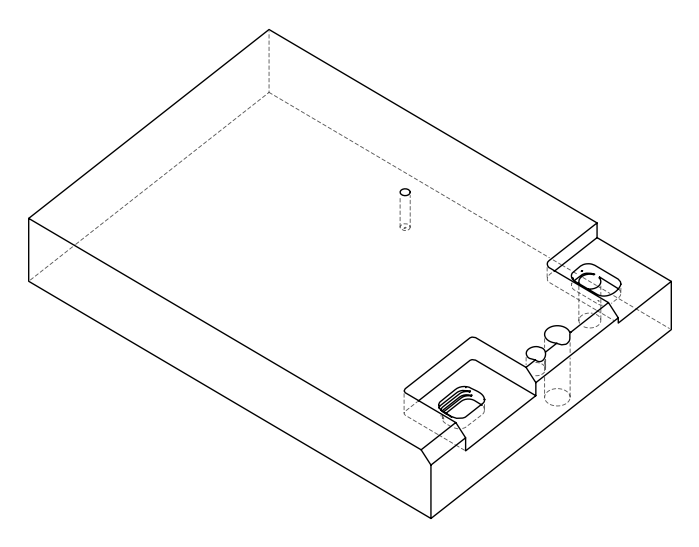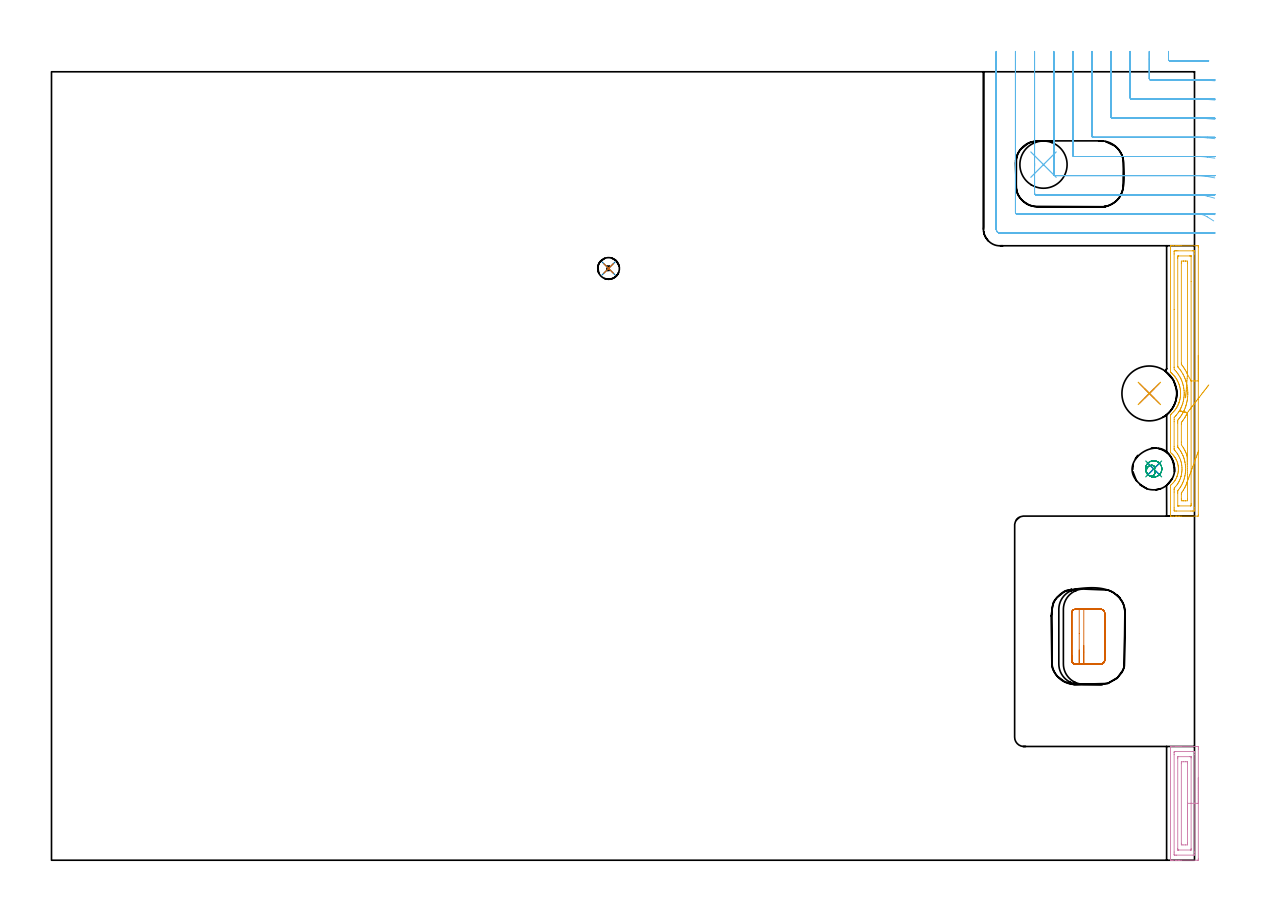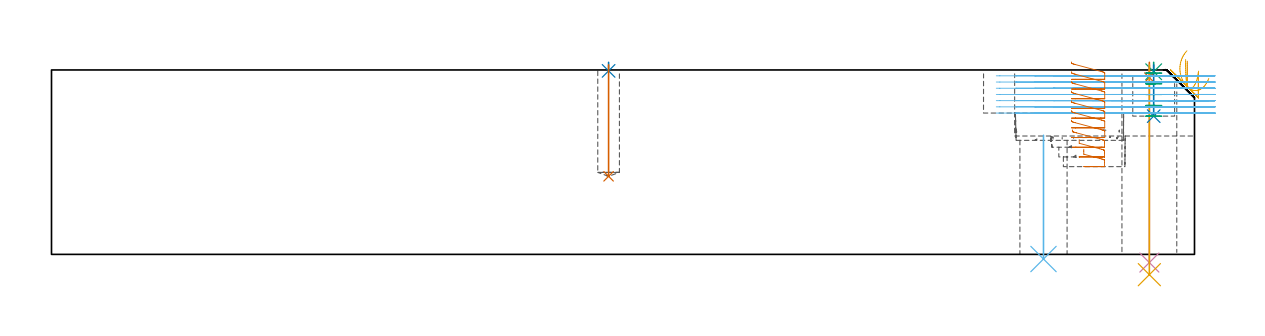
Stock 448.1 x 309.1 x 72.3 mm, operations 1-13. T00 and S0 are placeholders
(PLAN: 15 operations, 10 tool changes, 109.6 min)
(1 SPOT_DRILL | STEP1HOLE | NXT0321_9005460120000 | 0.05 min | 182 mm3)
(2 SPOT_DRILL_1 | STEP1POCKET | NXT0321_9005460120000 | 0.03 min | 1 mm3)
(3 SPOT_DRILL_2 | STEP1POCKET_1 | NXT0321_9005460120000 | 0.03 min | 3 mm3)
(4 DRILL_THROUGH_HOLE_INTO_CENTER | STEP1HOLE | NXT0301_065 | 0.31 min | 4855 mm3)
(5 DRILL_TO_ENLARGE_THROUGH_HOLE | STEP1HOLE | UGT0301_052 | 0.33 min | 21173 mm3)
(6 INDEXABLE_INSERT_DRILL_THROUGH_HOLE_FROM_SOLID | STEP1HOLE_1 | NXT0302_008 | 0.2 min | 19399 mm3)
(7 DRILL_BLIND_HOLE_INTO_CENTER | STEP1POCKET | NXT0301_056 | 0.18 min | 2286 mm3)
(8 DRILL_BLIND_HOLE_INTO_CENTER_1 | STEP1POCKET_1 | NXT0301_128 | 0.08 min | 1912 mm3)
(9 MILL_ROUGH_BLIND_HOLE_CONTOUR | STEP1POCKET_1 | NXT0201_013 | Spiral | 0.67 min | 1902 mm3)
(10 AREA_MILL | FG_CHAMFER_SURFACE | UGT0205_001 | 1.69 min | 3017 mm3)
(11 AREA_MILL_1 | FG_CHAMFER_SURFACE_1 | UGT0205_001 | 3.82 min | 6929 mm3)
(12 MILL_CORNER_NOTCH_RECTANGULAR | CORNER_NOTCH_RECTANGULAR | NXT0201_013 | Follow Part, ap 2.5, ae 75% | 14.14 min | 90274 mm3)
(13 MILL_RECTANGULAR_POCKET | POCKET_RECTANGULAR_STRAIGHT | UGT0201_010 | Follow Part, ap 4, ae 75% | 2.39 min | 37150 mm3)
(14 MILL_RECTANGULAR_POCKET_1 | POCKET_RECTANGULAR_STRAIGHT_1 | UGT0201_010 | Follow Part, ap 4, ae 75% | 0.76 min | 8104 mm3)
(15 MILL_SLOT | SLOT_PARTIAL_RECTANGULAR | NXT0201_008 | Follow Part, ap 1.5, ae 75% | 84.94 min | 137854 mm3)
(TOOL NXT0321_9005460120000 | NC Spot Drill, 142deg, 12mm, Carbide, Uncoated | D12 PA142 FL30 Z2)
(TOOL NXT0301_065 | Carbide Drill 9.4mm [860.1-0940-075A1-MM 2214] | D9.4 PA140 FL98 Z2)
(TOOL UGT0301_052 | Twist Drill 21.5 mm | D21.5 PA118 FL150 Z2)
(TOOL NXT0302_008 | Index. Insert Drill 18.5mm [880-D1850L25-05] | D18.5 PA176 FL93 Z2)
(TOOL NXT0301_056 | Carbide Drill 8.5mm [860.1-0850-026A1-MM 2214] | D8.5 PA140 FL47 Z2)
(TOOL NXT0301_128 | Carbide Drill 12mm [861.1-1200-036A1-GP GC34] | D12 PA150 FL37.4 Z2)
(TOOL NXT0201_013 | ENDMILL 10mm | D10 FL30 Z4)
(TOOL UGT0205_001 | Chamfer Mill 20 x 3 x 45 deg. | D20 FL50 Z2)
(TOOL UGT0201_010 | End Mill 16 mm | D16 FL22 Z2)
(TOOL NXT0201_008 | ENDMILL 6mm [2P460-0600-NA 1630] | D6 FL26 Z6)
(OP 1 SPOT_DRILL)
G17 G21 G94 G90
T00 M6
G54
G17 G0 G90 X430.4 Y183. S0 M3
G43 Z82.3 H0
G94 G81 G98 Z69.3 F250. R75.3
G80
M5
M2
(OP 2 SPOT_DRILL_1)
G17 G21 G94 G90
T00 M6
G54
G17 G0 G90 X218.4 Y232. S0 M3
G43 Z82.3 H0
G94 G81 G98 Z71.934 F250. R75.3
G80
M5
M2
(OP 3 SPOT_DRILL_2)
G17 G21 G94 G90
T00 M6
G54
G17 G0 G90 X432.1 Y153.4 S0 M3
G43 Z82.3 H0
G94 G81 G98 Z71.594 F250. R75.3
G80
M5
M2
(OP 4 DRILL_THROUGH_HOLE_INTO_CENTER)
G17 G21 G94 G90
T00 M6
G54
G17 G0 G90 X430.4 Y183. S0 M3
G43 Z82.3 H1
G94 G73 G98 Z-3.211 F250. Q8.39 R74.3
G80
M5
M2
(OP 5 DRILL_TO_ENLARGE_THROUGH_HOLE)
G17 G21 G94 G90
T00 M6
G54
G17 G0 G90 X430.4 Y183. S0 M3
G43 Z82.3 H0
G94 G73 G98 Z-7.959 F250. Q20.065 R74.3
G80
M5
M2
(OP 6 INDEXABLE_INSERT_DRILL_THROUGH_HOLE_FROM_SOLID)
G17 G21 G94 G90
T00 M6
G54
G17 G0 G90 X388.9 Y272.7 S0 M3
G43 Z82.3 H1
G94 G81 G98 Z-1.823 F250. R46.7
G80
M5
M2
(OP 7 DRILL_BLIND_HOLE_INTO_CENTER)
G17 G21 G94 G90
T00 M6
G54
G17 G0 G90 X218.4 Y232. S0 M3
G43 Z82.3 H1
G94 G81 G98 Z30.6 F250. R74.3
G80
M5
M2
(OP 8 DRILL_BLIND_HOLE_INTO_CENTER_1)
G17 G21 G94 G90
T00 M6
G54
G17 G0 G90 X432.1 Y153.4 S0 M3
G43 Z82.3 H1
G94 G81 G98 Z54.2 F250. R74.3
G80
M5
M2
(OP 9 MILL_ROUGH_BLIND_HOLE_CONTOUR)
G17 G21 G94 G90
T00 M6
G54
G17 G0 G90 X432.1 Y153.4 S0 M3
G43 Z82.3 H0
Z71.08
G94 G3 X432.552 Y154.111 R0.499 F250.
X431.419 Y154.848 R1.283
X429.365 Y153.42 R2.125
X430.06 Y150.934 R2.263
X434.566 Y151.36 R3.2
X430.06 Y150.934 R-3.2
X432.313 Y151.147 R1.6
X432.1 Y153.4 R1.6
G0 Z66.86
G3 X432.552 Y154.111 R0.499
X431.419 Y154.848 R1.283
X429.365 Y153.42 R2.125
X430.06 Y150.934 R2.263
X434.566 Y151.36 R3.2
X430.06 Y150.934 R-3.2
X432.313 Y151.147 R1.6
X432.1 Y153.4 R1.6
G0 Z62.64
G3 X432.552 Y154.111 R0.499
X431.419 Y154.848 R1.283
X429.365 Y153.42 R2.125
X430.06 Y150.934 R2.263
X434.566 Y151.36 R3.2
X430.06 Y150.934 R-3.2
X432.313 Y151.147 R1.6
X432.1 Y153.4 R1.6
G0 Z58.42
G3 X432.552 Y154.111 R0.499
X431.419 Y154.848 R1.283
X429.365 Y153.42 R2.125
X430.06 Y150.934 R2.263
X434.566 Y151.36 R3.2
X430.06 Y150.934 R-3.2
X432.313 Y151.147 R1.6
X432.1 Y153.4 R1.6
G0 Z54.2
G3 X432.552 Y154.111 R0.499
X431.419 Y154.848 R1.283
X429.365 Y153.42 R2.125
X430.06 Y150.934 R2.263
X434.566 Y151.36 R3.2
X430.06 Y150.934 R-3.2
X432.313 Y151.147 R1.6
X432.1 Y153.4 R1.6
G0 Z82.3
M5
M2
(OP 10 AREA_MILL)
G17 G21 G94 G90
T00 M6
G54
G17 G0 G90 X449.6 Y32.3 S1061 M3
G43 Z82.3 H0
Z71.4
G94 G1 Y32.262 Z70.528 F250.
Y32.148 Z69.663
Y31.959 Z68.812
Y31.697 Z67.98
Y31.363 Z67.174
Y30.96 Z66.4
Y30.492 Z65.664
Y29.96 Z64.972
Y29.371 Z64.329
Y28.728 Z63.74
Y28.036 Z63.208
Y27.3 Z62.74
Y26.526 Z62.337
Y25.72 Z62.003
Y24.888 Z61.741
Y24.036 Z61.552
Y23.172 Z61.438
Y22.3 Z61.4
Y0.543
X449.596 Y0.21 Z61.402
X449.591 Y0.01 Z61.405
X449.385 Y0. Z61.611
X442.816 Z68.177
X442.126 Z68.871
X441.927 Z69.07
X441.237 Z69.76
X441.038 Z69.959
X440.64 Z70.359
X439.658 Z71.341
X439.26 Z71.739
X438.95 Z72.048
X438.726 Z72.266
X438.703 Y0.009 Z72.289
X438.7 Y0.099 Z72.3
Y44.501
X438.703 Y44.59 Z72.289
X438.724 Y44.593 Z72.269
X438.951 Y44.6 Z72.048
X440.64 Z70.359
X441.038 Z69.959
X441.237 Z69.76
X441.927 Z69.07
X442.126 Z68.871
X442.816 Z68.177
X449.04 Y44.599 Z61.956
X449.581 Y44.596 Z61.415
X449.591 Y44.593 Z61.405
X449.597 Y44.057 Z61.403
X449.6 Y43.498 Z61.4
Y22.3
X448.186 Z62.814
Y3.207
X448.184 Y2.319 Z62.816
X448.183 Y2.288 Z62.817
X448.151 Y2.01 Z62.849
X447.581 Y2.001 Z63.419
X441.038 Y2. Z69.962
X440.466 Y2.002 Z70.534
X440.149 Y2.01 Z70.851
X440.118 Y2.319 Z70.882
X440.116 Y2.353 Z70.884
X440.114 Y3.207 Z70.886
Y41.392
X440.116 Y42.28 Z70.884
X440.117 Y42.312 Z70.883
X440.149 Y42.59 Z70.851
X440.719 Y42.599 Z70.281
X447.262 Y42.6 Z63.738
X447.834 Y42.598 Z63.166
X448.151 Y42.59 Z62.849
X448.183 Y42.28 Z62.817
X448.185 Y42.247 Z62.815
X448.186 Y41.392 Z62.814
Y22.3
X446.772 Z64.228
X446.771 Y4.586 Z64.229
X446.769 Y4.096 Z64.231
X446.767 Y4.047 Z64.233
X446.765 Y4.026 Z64.235
X446.753 Y4.01 Z64.247
X446.564 Y4.003 Z64.436
X446.468 Y4. Z64.532
X441.927 Y4.001 Z69.073
X441.831 Y4.002 Z69.169
X441.64 Y4.008 Z69.36
X441.535 Y4.013 Z69.465
X441.533 Y4.04 Z69.467
X441.531 Y4.096 Z69.469
X441.529 Y4.493 Z69.471
Y40.014
X441.531 Y40.504 Z69.469
X441.533 Y40.553 Z69.467
X441.535 Y40.574 Z69.465
X441.547 Y40.59 Z69.453
X441.736 Y40.597 Z69.264
X441.832 Y40.599 Z69.168
X446.373 Z64.627
X446.469 Y40.598 Z64.531
X446.66 Y40.592 Z64.34
X446.765 Y40.587 Z64.235
X446.767 Y40.56 Z64.233
X446.769 Y40.504 Z64.231
X446.771 Y40.107 Z64.229
X446.772 Y22.3 Z64.228
X445.357 Z65.643
Y6.76
X445.348 Y6.007 Z65.652
X444.595 Y6. Z66.405
X443.577 Z67.423
X442.951 Y6.01 Z68.049
X442.943 Y6.633 Z68.057
Y37.84
X442.952 Y38.593 Z68.048
X443.705 Y38.6 Z67.295
X444.723 Z66.277
X445.349 Y38.59 Z65.651
X445.357 Y37.967 Z65.643
Y22.3
Y21.428 Z65.681
Y20.563 Z65.795
Y19.712 Z65.983
Y18.88 Z66.246
Y18.074 Z66.58
Y17.3 Z66.982
Y16.564 Z67.451
Y15.872 Z67.982
Y15.229 Z68.572
Y14.64 Z69.215
Y14.108 Z69.907
Y13.64 Z70.643
Y13.237 Z71.416
Y12.903 Z72.222
Y12.641 Z73.054
Y12.452 Z73.906
Y12.338 Z74.771
Y12.3 Z75.643
G0 Z82.3
M5
M2
(OP 11 AREA_MILL_1)
G17 G21 G94 G90
T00 M6
G54
G17 G0 G90 X449.6 Y197.9 S1061 M3
G43 Z82.3 H0
Z71.4
G94 G1 Y197.862 Z70.528 F250.
Y197.748 Z69.663
Y197.559 Z68.812
Y197.297 Z67.98
Y196.963 Z67.174
Y196.56 Z66.4
Y196.091 Z65.664
Y195.56 Z64.972
Y194.971 Z64.329
Y194.328 Z63.74
Y193.636 Z63.208
Y192.9 Z62.74
Y192.126 Z62.337
Y191.32 Z62.003
Y190.488 Z61.741
Y189.636 Z61.552
Y188.772 Z61.438
Y187.9 Z61.4
Y135.456
X449.596 Y135.122 Z61.402
X449.591 Y134.91 Z61.405
X449.374 Y134.9 Z61.623
X442.816 Z68.178
X442.149 Z68.848
X441.927 Z69.07
X441.26 Z69.737
X441.038 Z69.959
X440.593 Z70.406
X439.704 Z71.295
X438.979 Z72.019
X438.727 Y134.907 Z72.265
X438.703 Y134.91 Z72.289
X438.7 Y135.011 Z72.3
Y146.122
X438.707 Y146.977 Z72.293
X438.742 Y147.011 Z72.258
X439.005 Y147.239 Z71.995
X439.556 Y147.777 Z71.443
X439.879 Y148.133 Z71.121
X440.167 Y148.502 Z70.832
X440.289 Y148.672 Z70.71
X440.439 Y148.881 Z70.559
X440.531 Y149.027 Z70.467
X440.65 Y149.233 Z70.348
X440.786 Y149.47 Z70.213
X441.019 Y149.92 Z69.979
X441.038 Y149.964 Z69.96
X441.106 Y150.122 Z69.889
X441.177 Y150.282 Z69.819
X441.226 Y150.404 Z69.772
X441.289 Y150.567 Z69.706
X441.323 Y150.649 Z69.675
X441.334 Y150.683 Z69.664
X441.377 Y150.814 Z69.622
X441.434 Y151.011 Z69.564
X441.506 Y151.259 Z69.493
X441.615 Y151.708 Z69.383
X441.696 Y152.154 Z69.3
X441.72 Y152.344 Z69.275
X441.753 Y152.601 Z69.243
X441.782 Y153.048 Z69.208
Y153.095 Z69.206
X441.783 Y153.132 Z69.205
X441.787 Y153.227 Z69.208
Y153.233 Z69.207
X441.789 Y153.43 Z69.204
X441.791 Y153.495
X441.771 Y153.942 Z69.221
X441.753 Y154.122 Z69.237
X441.732 Y154.388 Z69.267
X441.71 Y154.538 Z69.29
X441.665 Y154.836 Z69.335
X441.572 Y155.282 Z69.425
X441.524 Y155.456 Z69.469
X441.482 Y155.615 Z69.512
X441.455 Y155.719 Z69.539
X441.398 Y155.9 Z69.595
X441.314 Y156.176 Z69.683
X441.129 Y156.625 Z69.87
X440.924 Y157.069 Z70.074
X440.834 Y157.233 Z70.162
X440.741 Y157.406 Z70.256
X440.691 Y157.499 Z70.307
X440.585 Y157.678 Z70.415
X440.438 Y157.921 Z70.558
X440.41 Y157.963 Z70.586
X440.073 Y158.416 Z70.926
X439.95 Y158.567 Z71.047
X439.816 Y158.733 Z71.183
X439.716 Y158.857 Z71.283
X439.555 Y159.03 Z71.443
X439.26 Y159.318 Z71.739
X439.177 Y159.398 Z71.821
X438.787 Y159.75 Z72.213
X438.717 Y159.807 Z72.283
X438.702 Y159.82 Z72.298
X438.701 Y159.822 Z72.299
X438.7 Y159.826 Z72.3
Y174.567
X438.704 Y174.668 Z72.289
X438.734 Y174.701 Z72.261
X438.828 Y174.786 Z72.17
X439.009 Y174.942 Z71.989
X439.556 Y175.463 Z71.444
X439.907 Y175.836 Z71.089
X440.162 Y176.142 Z70.838
X440.329 Y176.344 Z70.67
X440.439 Y176.478 Z70.559
X440.58 Y176.668 Z70.418
X440.626 Y176.729 Z70.373
X440.741 Y176.903 Z70.256
X440.923 Y177.173 Z70.075
X441.144 Y177.53 Z69.851
X441.203 Y177.623 Z69.793
X441.26 Y177.724 Z69.737
X441.323 Y177.835 Z69.675
X441.515 Y178.219 Z69.484
X441.631 Y178.453 Z69.367
X441.662 Y178.517 Z69.335
X441.854 Y178.962 Z69.141
X441.873 Y179.011 Z69.122
X441.927 Y179.148 Z69.073
X441.936 Y179.171 Z69.064
X441.986 Y179.307 Z69.01
X442.025 Y179.41 Z68.972
X442.088 Y179.604 Z68.907
X442.207 Y179.959 Z68.791
X442.274 Y180.205 Z68.725
X442.301 Y180.304 Z68.698
X442.342 Y180.477 Z68.657
X442.404 Y180.75 Z68.592
X442.491 Y181.198 Z68.506
X442.52 Y181.386 Z68.478
X442.538 Y181.511 Z68.46
X442.556 Y181.644 Z68.437
X442.559 Y181.678 Z68.433
X442.586 Y181.928 Z68.406
X442.604 Y182.091 Z68.39
X442.608 Y182.153 Z68.386
X442.624 Y182.372 Z68.373
X442.633 Y182.538 Z68.36
X442.634 Y182.567 Z68.358
X442.641 Y182.764 Z68.354
X442.642 Y182.804 Z68.352
X442.647 Y182.922 Z68.351
X442.649 Y182.985 Z68.35
X442.632 Y183.456 Z68.359
X442.621 Y183.668 Z68.376
X442.607 Y183.879 Z68.388
X442.556 Y184.344 Z68.436
X442.532 Y184.531 Z68.467
X442.52 Y184.613 Z68.479
X442.496 Y184.772 Z68.502
X442.406 Y185.233 Z68.588
X442.313 Y185.647 Z68.686
X442.308 Y185.666 Z68.691
X442.285 Y185.755 Z68.715
X442.207 Y186.042 Z68.791
X442.182 Y186.122 Z68.816
X442.126 Y186.302 Z68.873
X442.032 Y186.579 Z68.968
X441.927 Y186.852 Z69.072
X441.866 Y187.008 Z69.129
X441.76 Y187.262 Z69.238
X441.678 Y187.453 Z69.319
X441.507 Y187.812 Z69.492
X441.323 Y188.167 Z69.675
X441.222 Y188.347 Z69.776
X440.943 Y188.797 Z70.055
X440.741 Y189.099 Z70.257
X440.647 Y189.24 Z70.351
X440.544 Y189.381 Z70.455
X440.44 Y189.524 Z70.56
X440.318 Y189.678 Z70.682
X440.194 Y189.833 Z70.806
X439.936 Y190.134 Z71.061
X439.556 Y190.54 Z71.443
X439.303 Y190.789 Z71.696
X439.045 Y191.028 Z71.955
X438.953 Y191.108 Z72.047
X438.76 Y191.277 Z72.237
X438.704 Y191.333 Z72.29
X438.7 Y191.456 Z72.3
Y240.789
X438.703 Y240.89 Z72.289
X438.727 Y240.893 Z72.265
X438.98 Y240.9 Z72.019
X439.704 Z71.295
X440.593 Z70.406
X441.038 Z69.959
X441.26 Z69.737
X441.927 Z69.07
X442.149 Z68.848
X442.816 Z68.178
X449.04 Z61.956
X449.377 Y240.897 Z61.62
X449.591 Y240.89 Z61.405
X449.599 Y240.675 Z61.399
X449.6 Y240.344 Z61.4
Y187.9
X448.186 Z62.814
Y138.122
X448.183 Y137.233 Z62.817
X448.182 Y137.203 Z62.818
X448.151 Y136.91 Z62.849
X447.594 Y136.902 Z63.406
X447.262 Y136.901 Z63.738
X446.706 Y136.9 Z64.294
X441.038 Y136.901 Z69.962
X440.479 Y136.903 Z70.521
X440.149 Y136.91 Z70.851
X440.118 Y137.233 Z70.882
X440.116 Y137.266 Z70.884
X440.114 Y138.122 Z70.886
Y144.344
X440.115 Y145.233 Z70.885
X440.116 Y145.266 Z70.884
X440.149 Y145.913 Z70.851
X440.25 Y146.021 Z70.75
X440.345 Y146.122 Z70.655
X440.674 Y146.486 Z70.326
X441.038 Y146.921 Z69.962
X441.078 Y146.971 Z69.922
X441.108 Y147.011 Z69.892
X441.447 Y147.491 Z69.553
X441.703 Y147.9 Z69.297
X441.755 Y147.986 Z69.245
X441.786 Y148.041 Z69.214
X441.927 Y148.296 Z69.073
X442.094 Y148.622 Z68.906
X442.177 Y148.789 Z68.823
X442.374 Y149.231 Z68.626
X442.554 Y149.678 Z68.446
X442.596 Y149.788 Z68.404
X442.623 Y149.871 Z68.377
X442.816 Y150.505 Z68.184
X442.829 Y150.553 Z68.171
X442.833 Y150.567 Z68.167
X442.991 Y151.28 Z68.009
X443.024 Y151.456 Z67.976
X443.114 Y152.047 Z67.886
X443.15 Y152.344 Z67.85
X443.188 Y152.862 Z67.812
X443.197 Y153.233 Z67.803
X443.193 Y153.745 Z67.807
X443.177 Y154.122 Z67.823
X443.121 Y154.706 Z67.879
X443.077 Y155.011 Z67.923
X443.025 Y155.345 Z67.975
X442.942 Y155.774 Z68.058
X442.913 Y155.9 Z68.087
X442.816 Y156.282 Z68.184
X442.664 Y156.789 Z68.336
X442.592 Y157.013 Z68.408
X442.324 Y157.678 Z68.676
X441.927 Y158.504 Z69.073
X441.894 Y158.567 Z69.106
X441.856 Y158.638 Z69.144
X441.513 Y159.209 Z69.487
X441.345 Y159.456 Z69.655
X441.038 Y159.866 Z69.962
X440.651 Y160.344 Z70.349
X440.414 Y160.606 Z70.586
X440.149 Y160.893 Z70.851
X440.118 Y161.233 Z70.882
X440.116 Y161.266 Z70.884
X440.114 Y162.122 Z70.886
Y171.934
X440.121 Y172.789 Z70.879
X440.149 Y173.604 Z70.851
X440.183 Y173.644 Z70.817
X440.214 Y173.678 Z70.786
X440.617 Y174.099 Z70.383
X440.77 Y174.262 Z70.23
X441.035 Y174.567 Z69.965
X441.431 Y175.065 Z69.569
X441.718 Y175.456 Z69.282
X441.772 Y175.533 Z69.228
X441.803 Y175.579 Z69.197
X441.927 Y175.769 Z69.073
X442.148 Y176.123 Z68.852
X442.283 Y176.344 Z68.717
X442.473 Y176.687 Z68.527
X442.775 Y177.275 Z68.225
X442.816 Y177.364 Z68.184
X443.044 Y177.894 Z67.956
X443.135 Y178.122 Z67.865
X443.291 Y178.537 Z67.709
X443.455 Y179.011 Z67.545
X443.48 Y179.086 Z67.52
X443.499 Y179.149 Z67.501
X443.514 Y179.202 Z67.486
X443.698 Y179.904 Z67.302
X443.705 Y179.937 Z67.295
X443.845 Y180.649 Z67.155
X443.87 Y180.789 Z67.13
X443.959 Y181.424 Z67.041
X443.986 Y181.678 Z67.014
X444.03 Y182.242 Z66.97
X444.046 Y182.567 Z66.954
X444.055 Y183.106 Z66.945
X444.045 Y183.456 Z66.955
X444.012 Y184.038 Z66.988
X443.983 Y184.344 Z67.017
X443.895 Y185.044 Z67.105
X443.866 Y185.233 Z67.134
X443.705 Y186.06 Z67.295
X443.691 Y186.122 Z67.309
X443.687 Y186.141 Z67.313
X443.554 Y186.636 Z67.446
X443.444 Y187.011 Z67.556
X443.316 Y187.4 Z67.684
X443.127 Y187.9 Z67.873
X442.816 Y188.637 Z68.184
X442.746 Y188.789 Z68.254
X442.682 Y188.923 Z68.318
X442.414 Y189.426 Z68.586
X442.269 Y189.678 Z68.731
X441.927 Y190.223 Z69.073
X441.698 Y190.567 Z69.302
X441.423 Y190.949 Z69.577
X441.026 Y191.456 Z69.974
X440.607 Y191.913 Z70.393
X440.203 Y192.344 Z70.797
X440.149 Y192.406 Z70.851
X440.116 Y193.233 Z70.884
X440.115 Y193.267 Z70.885
X440.114 Y215.9 Z70.886
Y237.678
X440.117 Y238.567 Z70.883
X440.118 Y238.597 Z70.882
X440.149 Y238.89 Z70.851
X440.706 Y238.898 Z70.294
X441.038 Y238.899 Z69.962
X441.594 Y238.9 Z69.406
X447.262 Y238.899 Z63.738
X447.821 Y238.897 Z63.179
X448.151 Y238.89 Z62.849
X448.182 Y238.567 Z62.818
X448.184 Y238.534 Z62.816
X448.186 Y237.678 Z62.814
Y187.9
X446.772 Z64.228
X446.771 Y139.9 Z64.229
X446.77 Y139.503 Z64.23
X446.766 Y139.011 Z64.234
X446.765 Y138.921 Z64.235
X446.595 Y138.908 Z64.405
X446.483 Y138.902 Z64.517
X442.038 Y138.9 Z68.962
X441.927 Z69.073
X441.816 Y138.902 Z69.184
X441.594 Y138.907 Z69.406
X441.535 Y138.91 Z69.465
X441.533 Y138.921 Z69.467
X441.531 Y138.954 Z69.469
X441.529 Y139.011 Z69.471
Y143.946
X441.53 Y144.344 Z69.47
X441.533 Y144.739 Z69.467
X441.535 Y144.861 Z69.465
X441.6 Y144.948 Z69.4
X441.927 Y145.367 Z69.073
X442.248 Y145.801 Z68.752
X442.478 Y146.122 Z68.522
X442.609 Y146.33 Z68.391
X442.816 Y146.667 Z68.184
X442.942 Y146.886 Z68.058
X443.01 Y147.011 Z67.99
X443.247 Y147.469 Z67.753
X443.453 Y147.9 Z67.547
X443.531 Y148.074 Z67.469
X443.705 Y148.484 Z67.295
X443.791 Y148.704 Z67.209
X443.821 Y148.789 Z67.179
X444.007 Y149.376 Z66.993
X444.097 Y149.678 Z66.903
X444.2 Y150.072 Z66.8
X444.314 Y150.567 Z66.686
X444.364 Y150.797 Z66.636
X444.474 Y151.456 Z66.526
X444.49 Y151.561 Z66.51
X444.535 Y151.928 Z66.465
X444.579 Y152.344 Z66.421
X444.58 Y152.359 Z66.42
X444.595 Y152.556 Z66.405
X444.617 Y153.211 Z66.383
Y153.233
X444.601 Y154.116 Z66.399
X444.595 Y154.257 Z66.405
X444.522 Y155.011 Z66.478
X444.512 Y155.093 Z66.488
X444.384 Y155.9 Z66.616
X444.334 Y156.16 Z66.666
X444.259 Y156.506 Z66.741
X444.187 Y156.789 Z66.813
X444.032 Y157.351 Z66.968
X443.932 Y157.678 Z67.068
X443.876 Y157.85 Z67.124
X443.705 Y158.303 Z67.295
X443.599 Y158.567 Z67.401
X443.523 Y158.749 Z67.477
X443.177 Y159.456 Z67.823
X443.056 Y159.695 Z67.944
X442.816 Y160.127 Z68.184
X442.688 Y160.344 Z68.312
X442.485 Y160.675 Z68.515
X442.077 Y161.233 Z68.923
X441.927 Y161.43 Z69.073
X441.623 Y161.82 Z69.377
X441.558 Y161.904 Z69.442
X441.535 Y161.945 Z69.465
X441.533 Y161.99 Z69.467
X441.531 Y162.122 Z69.469
X441.529 Y162.52 Z69.471
Y171.409
X441.53 Y171.9 Z69.47
X441.532 Y172.295 Z69.468
X441.535 Y172.539 Z69.465
X441.927 Y173.018 Z69.073
X442.221 Y173.384 Z68.779
X442.452 Y173.678 Z68.548
X442.605 Y173.889 Z68.395
X442.816 Y174.189 Z68.184
X442.967 Y174.416 Z68.033
X443.064 Y174.567 Z67.936
X443.308 Y174.964 Z67.692
X443.592 Y175.456 Z67.408
X443.632 Y175.529 Z67.368
X443.705 Y175.672 Z67.295
X443.925 Y176.125 Z67.075
X444.028 Y176.344 Z66.972
X444.201 Y176.738 Z66.799
X444.405 Y177.233 Z66.595
X444.458 Y177.37 Z66.542
X444.595 Y177.741 Z66.405
X444.69 Y178.027 Z66.31
X444.72 Y178.122 Z66.28
X444.821 Y178.454 Z66.179
X444.891 Y178.715 Z66.109
X444.966 Y179.011 Z66.034
X445.067 Y179.428 Z65.933
X445.165 Y179.9 Z65.835
X445.218 Y180.166 Z65.782
X445.313 Y180.789 Z65.687
X445.333 Y180.939 Z65.667
X445.413 Y181.678 Z65.587
X445.419 Y181.743 Z65.581
X445.467 Y182.567 Z65.533
Y182.583
X445.468 Y183.015 Z65.532
X445.467 Y183.456 Z65.533
X445.466 Y183.473 Z65.534
X445.413 Y184.344 Z65.587
X445.406 Y184.422 Z65.594
X445.309 Y185.233 Z65.691
X445.281 Y185.436 Z65.719
X445.157 Y186.122 Z65.843
X445.074 Y186.532 Z65.926
X444.961 Y187.011 Z66.039
X444.768 Y187.726 Z66.232
X444.714 Y187.9 Z66.286
X444.595 Y188.261 Z66.405
X444.394 Y188.789 Z66.606
X444.263 Y189.12 Z66.737
X444.02 Y189.678 Z66.98
X443.705 Y190.324 Z67.295
X443.579 Y190.567 Z67.421
X443.429 Y190.844 Z67.571
X443.044 Y191.456 Z67.956
X442.816 Y191.805 Z68.184
X442.436 Y192.344 Z68.564
X441.927 Y192.984 Z69.073
X441.717 Y193.233 Z69.283
X441.553 Y193.43 Z69.447
X441.535 Y193.462 Z69.465
X441.533 Y193.483 Z69.467
X441.53 Y193.532 Z69.47
X441.529 Y193.632 Z69.471
Y235.9
X441.53 Y236.297 Z69.47
X441.534 Y236.789 Z69.466
X441.535 Y236.879 Z69.465
X441.705 Y236.892 Z69.295
X441.817 Y236.898 Z69.183
X446.262 Y236.9 Z64.738
X446.373 Z64.627
X446.484 Y236.898 Z64.516
X446.706 Y236.893 Z64.294
X446.764 Y236.89 Z64.236
X446.766 Y236.879 Z64.234
X446.769 Y236.846 Z64.231
X446.771 Y236.789 Z64.229
X446.772 Y226.9 Z64.228
Y187.9
X445.344 Y190.482 Z65.656
X445.303 Y190.567 Z65.697
X445.269 Y190.638 Z65.731
X445.145 Y190.906 Z65.855
X444.868 Y191.456 Z66.132
X444.595 Y191.971 Z66.405
X444.373 Y192.344 Z66.627
X444.026 Y192.913 Z66.974
X443.812 Y193.233 Z67.188
X443.705 Y193.386 Z67.295
X443.397 Y193.811 Z67.603
X443.162 Y194.122 Z67.838
X443.03 Y194.299 Z67.97
X442.95 Y194.413 Z68.05
X442.948 Y194.504 Z68.052
X442.943 Y194.884 Z68.057
Y233.995
X442.944 Y234.122 Z68.056
X442.95 Y234.878 Z68.05
X443.705 Y234.897 Z67.295
X443.818 Y234.899 Z67.182
X444.595 Z66.405
X444.708 Y234.898 Z66.292
X445.35 Y234.879 Z65.65
X445.356 Y234.25 Z65.644
X445.357 Y234.122 Z65.643
X445.356 Y191.095 Z65.644
X445.354 Y190.697 Z65.646
X445.35 Y190.567 Z65.65
X445.344 Y190.482 Z65.656
X445.275 Y189.619 Z65.763
X445.208 Y188.768 Z65.945
X445.142 Y187.937 Z66.2
X445.078 Y187.13 Z66.527
X445.017 Y186.356 Z66.923
X444.958 Y185.618 Z67.386
X444.903 Y184.924 Z67.911
X444.852 Y184.278 Z68.495
X444.805 Y183.685 Z69.133
X444.763 Y183.149 Z69.82
X444.725 Y182.676 Z70.552
X444.693 Y182.268 Z71.322
X444.666 Y181.928 Z72.126
X444.645 Y181.66 Z72.955
X444.629 Y181.464 Z73.805
X444.62 Y181.343 Z74.669
X444.616 Y181.298 Z75.541
X444.619 Y181.329 Z76.412
G0 X445.143 Y175.503 Z79.82
G1 X444.577 Y175.634 Z79.169
X444.068 Y175.751 Z78.47
X443.62 Y175.854 Z77.729
X443.238 Y175.942 Z76.95
X442.922 Y176.015 Z76.139
X442.677 Y176.071 Z75.304
X442.504 Y176.111 Z74.45
X442.404 Y176.134 Z73.584
X442.378 Y176.14 Z72.712
X442.426 Y176.129 Z71.841
X442.548 Y176.101 Z70.977
X442.743 Y176.056 Z70.128
X443.009 Y175.995 Z69.3
X443.344 Y175.918 Z68.498
X443.746 Y175.825 Z67.729
X444.212 Y175.718 Z67.
X444.739 Y175.597 Z66.315
X445.321 Y175.462 Z65.679
X445.35 Y175.456 Z65.65
X445.357 Y174.567 Z65.643
Y158.567
X445.354 Y158.234 Z65.646
X445.351 Y158.138 Z65.649
X445.35 Y158.119 Z65.65
X445.203 Y158.567 Z65.797
X445.119 Y158.806 Z65.881
X445.048 Y159.002 Z65.952
X444.865 Y159.456 Z66.135
X444.752 Y159.729 Z66.248
X444.595 Y160.076 Z66.405
X444.466 Y160.344 Z66.534
X444.342 Y160.597 Z66.658
X443.997 Y161.233 Z67.003
X443.705 Y161.73 Z67.295
X443.454 Y162.122 Z67.546
X442.95 Y162.878 Z68.05
X442.943 Y163.9 Z68.057
Y171.011
X442.947 Y171.392 Z68.053
X442.95 Y171.581 Z68.05
X442.958 Y171.618 Z68.042
X442.977 Y171.646 Z68.023
X443.017 Y171.7 Z67.983
X443.173 Y171.9 Z67.827
X443.404 Y172.201 Z67.596
X443.705 Y172.612 Z67.295
X443.778 Y172.716 Z67.222
X443.828 Y172.789 Z67.172
X444.127 Y173.256 Z66.873
X444.394 Y173.678 Z66.606
X444.469 Y173.804 Z66.531
X444.595 Y174.025 Z66.405
X444.784 Y174.377 Z66.216
X444.883 Y174.567 Z66.117
X444.961 Y174.723 Z66.039
X445.081 Y174.97 Z65.919
X445.316 Y175.456 Z65.684
X445.321 Y175.462 Z65.679
X445.787 Y176.068 Z65.258
X446.274 Y176.7 Z64.904
X446.777 Y177.354 Z64.622
X447.294 Y178.025 Z64.413
X447.82 Y178.708 Z64.278
X448.351 Y179.397 Z64.219
X448.883 Y180.088 Z64.236
X449.412 Y180.776 Z64.329
X449.934 Y181.454 Z64.497
X450.446 Y182.118 Z64.739
X450.942 Y182.763 Z65.053
X451.42 Y183.383 Z65.437
X451.876 Y183.975 Z65.888
X452.306 Y184.533 Z66.402
X452.707 Y185.054 Z66.976
X453.076 Y185.533 Z67.604
X453.41 Y185.967 Z68.283
X453.707 Y186.353 Z69.008
G0 X445.239 Y158.531 Z75.762
G1 Y158.503 Z74.89
X445.241 Y158.398 Z74.024
X445.243 Y158.219 Z73.17
X445.245 Y157.966 Z72.335
X445.249 Y157.642 Z71.525
X445.254 Y157.248 Z70.747
X445.259 Y156.787 Z70.006
X445.265 Y156.264 Z69.308
X445.271 Y155.682 Z68.658
X445.278 Y155.046 Z68.061
X445.286 Y154.36 Z67.522
X445.294 Y153.629 Z67.045
X445.303 Y152.86 Z66.634
X445.312 Y152.058 Z66.291
X445.322 Y151.229 Z66.019
X445.331 Y150.379 Z65.821
X445.341 Y149.516 Z65.697
X445.351 Y148.645 Z65.649
X445.357 Y147.9 Z65.643
Y141.805
X445.356 Y141.678 Z65.644
X445.35 Y140.922 Z65.65
X444.595 Y140.903 Z66.405
X444.482 Y140.901 Z66.518
X443.705 Z67.295
X443.592 Y140.902 Z67.408
X442.95 Y140.921 Z68.05
X442.944 Y141.55 Z68.056
X442.943 Y141.678 Z68.057
Y143.456
X442.947 Y143.837 Z68.053
X442.95 Y143.931 Z68.05
X442.956 Y143.971 Z68.044
X442.976 Y144.001 Z68.024
X443.052 Y144.109 Z67.948
X443.221 Y144.344 Z67.779
X443.421 Y144.629 Z67.579
X443.705 Y145.06 Z67.295
X443.772 Y145.167 Z67.228
X443.812 Y145.233 Z67.188
X444.095 Y145.733 Z66.905
X444.305 Y146.122 Z66.695
X444.403 Y146.314 Z66.597
X444.595 Y146.705 Z66.405
X444.691 Y146.915 Z66.309
X444.733 Y147.011 Z66.267
X444.873 Y147.349 Z66.127
X444.95 Y147.544 Z66.05
X445.086 Y147.9 Z65.914
X445.148 Y148.074 Z65.852
X445.217 Y148.276 Z65.783
X445.274 Y148.435 Z65.726
X445.351 Y148.645 Z65.649
X445.639 Y149.43 Z65.402
X445.933 Y150.233 Z65.228
X446.231 Y151.047 Z65.129
X446.531 Y151.866 Z65.107
X446.831 Y152.683 Z65.16
X447.127 Y153.493 Z65.289
X447.419 Y154.29 Z65.493
X447.704 Y155.067 Z65.77
X447.979 Y155.818 Z66.118
X448.243 Y156.538 Z66.535
X448.493 Y157.22 Z67.016
X448.728 Y157.861 Z67.56
X448.946 Y158.455 Z68.16
X449.145 Y158.998 Z68.814
X449.323 Y159.485 Z69.515
X449.48 Y159.913 Z70.259
X449.614 Y160.278 Z71.04
X449.724 Y160.578 Z71.852
G0 Z82.3
M5
M2
(OP 12 MILL_CORNER_NOTCH_RECTANGULAR)
G17 G21 G94 G90
T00 M6
G54
G17 G0 G90 X437.9 Y317.1 S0 M3
G43 Z82.429 H0
Z69.996
G94 G1 Y314.1 F250.
Y313.895 F500.
G3 X438.395 Y313.4 R0.5
G1 X449.083
G2 X450.683 Y313.381 R67.5
G1 X453.682 Y313.31 F250.
G0 Z82.429
X430.4 Y317.1
Z69.996
G1 Y314.1
Y306.395 F500.
G3 X430.895 Y305.9 R0.5
G1 X449.083
G2 X453.1 Y305.765 R60.
G1 X456.093 Y305.565 F250.
G0 Z82.429
X422.9 Y317.1
Z69.996
G1 Y314.1
Y298.895 F500.
G3 X423.395 Y298.4 R0.5
G1 X449.083
G2 X453.1 Y298.246 R52.5
G1 X456.091 Y298.017 F250.
G0 Z82.429
X415.4 Y317.1
Z69.996
G1 Y314.1
Y291.396 F500.
G3 X415.896 Y290.9 R0.5
G1 X449.083
G2 X453.1 Y290.72 R45.
G1 X456.088 Y290.453 F250.
G0 Z82.429
X407.9 Y317.1
Z69.996
G1 Y314.1
Y283.896 F500.
G3 X408.396 Y283.4 R0.5
G1 X449.083
G2 X453.1 Y283.184 R37.5
G1 X456.083 Y282.863 F250.
G0 Z82.429
X400.4 Y317.1
Z69.996
G1 Y314.1
Y276.396 F500.
G3 X400.896 Y275.9 R0.5
G1 X449.083
G2 X453.1 Y275.63 R30.
G1 X456.073 Y275.228 F250.
G0 Z82.429
X392.9 Y317.1
Z69.996
G1 Y314.1
Y274.094 F500.
G2 X392.9 Y271.288 R4.278
G1 Y268.896
G3 X393.396 Y268.4 R0.5
G1 X449.083
G2 X453.1 Y268.038 R22.5
G1 X456.052 Y267.503 F250.
G0 Z82.429
X385.4 Y317.1
Z69.996
G1 Y314.1
Y275.099 F500.
Y272.099 F250.
G0 Z82.429
Y273.3
Z69.996
G1 Y270.3
Y261.396 F500.
G3 X385.896 Y260.9 R0.5
G1 X449.083
G2 X453.1 Y260.352 R15.
G1 X455.99 Y259.549 F250.
G0 Z82.429
X377.9 Y317.1
Z69.996
G1 Y314.1
Y253.897 F500.
G3 X378.397 Y253.4 R0.5
G1 X449.083
G2 X453.1 Y252.233 R7.5
G1 X455.633 Y250.627 F250.
G0 Z82.429
X370.4 Y317.1
Z69.996
G1 Y314.1
Y247.3 F500.
G3 X371.8 Y245.9 R1.4
G1 X449.083
X452.083 F250.
G0 Z82.429
X437.9 Y317.1
Z67.563
G1 Y314.1
Y313.895 F500.
G3 X438.395 Y313.4 R0.5
G1 X450.651
X453.651 F250.
G0 Z82.429
X430.4 Y317.1
Z67.563
G1 Y314.1
Y306.395 F500.
G3 X430.895 Y305.9 R0.5
G1 X452.407
G2 X453.1 Y305.896 R60.
G1 X456.1 Y305.861 F250.
G0 Z82.429
X422.9 Y317.1
Z67.563
G1 Y314.1
Y298.895 F500.
G3 X423.395 Y298.4 R0.5
G1 X452.407
G2 X453.1 Y298.395 R52.5
G1 X456.1 Y298.356 F250.
G0 Z82.429
X415.4 Y317.1
Z67.563
G1 Y314.1
Y291.396 F500.
G3 X415.896 Y290.9 R0.5
G1 X452.407
G2 X453.1 Y290.895 R45.
G1 X456.1 Y290.848 F250.
G0 Z82.429
X407.9 Y317.1
Z67.563
G1 Y314.1
Y283.896 F500.
G3 X408.396 Y283.4 R0.5
G1 X452.407
G2 X453.1 Y283.394 R37.5
G1 X456.099 Y283.338 F250.
G0 Z82.429
X400.4 Y317.1
Z67.563
G1 Y314.1
Y276.396 F500.
G3 X400.896 Y275.9 R0.5
G1 X452.407
G2 X453.1 Y275.892 R30.
G1 X456.099 Y275.823 F250.
G0 Z82.429
X392.9 Y317.1
Z67.563
G1 Y314.1
Y274.094 F500.
G2 X392.9 Y271.288 R4.278
G1 Y268.896
G3 X393.396 Y268.4 R0.5
G1 X452.407
G2 X453.1 Y268.389 R22.5
G1 X456.099 Y268.297 F250.
G0 Z82.429
X385.4 Y317.1
Z67.563
G1 Y314.1
Y275.099 F500.
Y272.099 F250.
G0 Z82.429
Y273.3
Z67.563
G1 Y270.3
Y261.396 F500.
G3 X385.896 Y260.9 R0.5
G1 X452.407
G2 X453.1 Y260.884 R15.
G1 X456.097 Y260.745 F250.
G0 Z82.429
X377.9 Y317.1
Z67.563
G1 Y314.1
Y253.897 F500.
G3 X378.397 Y253.4 R0.5
G1 X452.407
G2 X453.1 Y253.368 R7.5
G1 X456.087 Y253.091 F250.
G0 Z82.429
X370.4 Y317.1
Z67.563
G1 Y314.1
Y247.3 F500.
G3 X371.8 Y245.9 R1.4
G1 X452.407
X455.407 F250.
G0 Z82.429
X437.9 Y317.1
Z65.131
G1 Y314.1
Y313.895 F500.
G3 X438.395 Y313.4 R0.5
G1 X450.651
X453.651 F250.
G0 Z82.429
X430.4 Y317.1
Z65.131
G1 Y314.1
Y306.395 F500.
G3 X430.895 Y305.9 R0.5
G1 X453.1
X456.1 F250.
G0 Z82.429
X422.9 Y317.1
Z65.131
G1 Y314.1
Y298.895 F500.
G3 X423.395 Y298.4 R0.5
G1 X453.1
X456.1 F250.
G0 Z82.429
X415.4 Y317.1
Z65.131
G1 Y314.1
Y291.396 F500.
G3 X415.896 Y290.9 R0.5
G1 X453.1
X456.1 F250.
G0 Z82.429
X407.9 Y317.1
Z65.131
G1 Y314.1
Y283.896 F500.
G3 X408.396 Y283.4 R0.5
G1 X453.1
X456.1 F250.
G0 Z82.429
X400.4 Y317.1
Z65.131
G1 Y314.1
Y276.396 F500.
G3 X400.896 Y275.9 R0.5
G1 X453.1
X456.1 F250.
G0 Z82.429
X392.9 Y317.1
Z65.131
G1 Y314.1
Y274.094 F500.
G2 X392.98 Y271.544 R4.278
X392.9 Y271.292 R4.25
G1 Y268.896
G3 X393.396 Y268.4 R0.5
G1 X453.1
X456.1 F250.
G0 Z82.429
X385.4 Y317.1
Z65.131
G1 Y314.1
Y275.099 F500.
Y272.099 F250.
G0 Z82.429
Y273.3
Z65.131
G1 Y270.3
Y261.396 F500.
G3 X385.896 Y260.9 R0.5
G1 X453.1
X456.1 F250.
G0 Z82.429
X377.9 Y317.1
Z65.131
G1 Y314.1
Y253.897 F500.
G3 X378.397 Y253.4 R0.5
G1 X453.1
X456.1 F250.
G0 Z82.429
X370.4 Y317.1
Z65.131
G1 Y314.1
Y247.3 F500.
G3 X371.8 Y245.9 R1.4
G1 X453.1
X456.1 F250.
G0 Z82.429
X437.9 Y317.1
Z62.698
G1 Y314.1
Y313.895 F500.
G3 X438.395 Y313.4 R0.5
G1 X450.651
X453.651 F250.
G0 Z82.429
X430.4 Y317.1
Z62.698
G1 Y314.1
Y306.395 F500.
G3 X430.895 Y305.9 R0.5
G1 X453.1
X456.1 F250.
G0 Z82.429
X422.9 Y317.1
Z62.698
G1 Y314.1
Y298.895 F500.
G3 X423.395 Y298.4 R0.5
G1 X453.1
X456.1 F250.
G0 Z82.429
X415.4 Y317.1
Z62.698
G1 Y314.1
Y291.396 F500.
G3 X415.896 Y290.9 R0.5
G1 X453.1
X456.1 F250.
G0 Z82.429
X407.9 Y317.1
Z62.698
G1 Y314.1
Y283.896 F500.
G3 X408.396 Y283.4 R0.5
G1 X453.1
X456.1 F250.
G0 Z82.429
X400.4 Y317.1
Z62.698
G1 Y314.1
Y276.396 F500.
G3 X400.896 Y275.9 R0.5
G1 X453.1
X456.1 F250.
G0 Z82.429
X392.9 Y317.1
Z62.698
G1 Y314.1
Y274.112 F500.
G2 X392.9 Y271.292 R4.25
G1 Y268.896
G3 X393.396 Y268.4 R0.5
G1 X453.1
X456.1 F250.
G0 Z82.429
X385.4 Y317.1
Z62.698
G1 Y314.1
Y275.099 F500.
Y272.099 F250.
G0 Z82.429
Y273.3
Z62.698
G1 Y270.3
Y261.396 F500.
G3 X385.896 Y260.9 R0.5
G1 X453.1
X456.1 F250.
G0 Z82.429
X377.9 Y317.1
Z62.698
G1 Y314.1
Y253.897 F500.
G3 X378.397 Y253.4 R0.5
G1 X453.1
X456.1 F250.
G0 Z82.429
X370.4 Y317.1
Z62.698
G1 Y314.1
Y247.3 F500.
G3 X371.8 Y245.9 R1.4
G1 X453.1
X456.1 F250.
G0 Z82.429
X437.9 Y317.1
Z60.265
G1 Y314.1
Y313.895 F500.
G3 X438.395 Y313.4 R0.5
G1 X450.651
X453.651 F250.
G0 Z82.429
X430.4 Y317.1
Z60.265
G1 Y314.1
Y306.395 F500.
G3 X430.895 Y305.9 R0.5
G1 X453.1
X456.1 F250.
G0 Z82.429
X422.9 Y317.1
Z60.265
G1 Y314.1
Y298.895 F500.
G3 X423.395 Y298.4 R0.5
G1 X453.1
X456.1 F250.
G0 Z82.429
X415.4 Y317.1
Z60.265
G1 Y314.1
Y291.396 F500.
G3 X415.896 Y290.9 R0.5
G1 X453.1
X456.1 F250.
G0 Z82.429
X407.9 Y317.1
Z60.265
G1 Y314.1
Y283.896 F500.
G3 X408.396 Y283.4 R0.5
G1 X453.1
X456.1 F250.
G0 Z82.429
X400.4 Y317.1
Z60.265
G1 Y314.1
Y276.396 F500.
G3 X400.896 Y275.9 R0.5
G1 X453.1
X456.1 F250.
G0 Z82.429
X392.9 Y317.1
Z60.265
G1 Y314.1
Y274.112 F500.
G2 X392.9 Y271.292 R4.25
G1 Y268.896
G3 X393.396 Y268.4 R0.5
G1 X453.1
X456.1 F250.
G0 Z82.429
X385.4 Y317.1
Z60.265
G1 Y314.1
Y275.099 F500.
Y272.099 F250.
G0 Z82.429
Y273.3
Z60.265
G1 Y270.3
Y261.396 F500.
G3 X385.896 Y260.9 R0.5
G1 X453.1
X456.1 F250.
G0 Z82.429
X377.9 Y317.1
Z60.265
G1 Y314.1
Y253.897 F500.
G3 X378.397 Y253.4 R0.5
G1 X453.1
X456.1 F250.
G0 Z82.429
X370.4 Y317.1
Z60.265
G1 Y314.1
Y247.3 F500.
G3 X371.8 Y245.9 R1.4
G1 X453.1
X456.1 F250.
G0 Z82.429
X437.9 Y317.1
Z57.833
G1 Y314.1
Y313.895 F500.
G3 X438.395 Y313.4 R0.5
G1 X450.651
X453.651 F250.
G0 Z82.429
X430.4 Y317.1
Z57.833
G1 Y314.1
Y306.395 F500.
G3 X430.895 Y305.9 R0.5
G1 X453.1
X456.1 F250.
G0 Z82.429
X422.9 Y317.1
Z57.833
G1 Y314.1
Y298.895 F500.
G3 X423.395 Y298.4 R0.5
G1 X453.1
X456.1 F250.
G0 Z82.429
X415.4 Y317.1
Z57.833
G1 Y314.1
Y291.396 F500.
G3 X415.896 Y290.9 R0.5
G1 X453.1
X456.1 F250.
G0 Z82.429
X407.9 Y317.1
Z57.833
G1 Y314.1
Y283.896 F500.
G3 X408.396 Y283.4 R0.5
G1 X453.1
X456.1 F250.
G0 Z82.429
X400.4 Y317.1
Z57.833
G1 Y314.1
Y276.396 F500.
G3 X400.896 Y275.9 R0.5
G1 X453.1
X456.1 F250.
G0 Z82.429
X392.9 Y317.1
Z57.833
G1 Y314.1
Y274.111 F500.
G2 X392.9 Y271.292 R4.251
G1 Y268.896
G3 X393.396 Y268.4 R0.5
G1 X453.1
X456.1 F250.
G0 Z82.429
X385.4 Y317.1
Z57.833
G1 Y314.1
Y275.099 F500.
Y272.099 F250.
G0 Z82.429
Y273.3
Z57.833
G1 Y270.3
Y261.396 F500.
G3 X385.896 Y260.9 R0.5
G1 X453.1
X456.1 F250.
G0 Z82.429
X377.9 Y317.1
Z57.833
G1 Y314.1
Y253.897 F500.
G3 X378.397 Y253.4 R0.5
G1 X453.1
X456.1 F250.
G0 Z82.429
X370.4 Y317.1
Z57.833
G1 Y314.1
Y247.3 F500.
G3 X371.8 Y245.9 R1.4
G1 X453.1
X456.1 F250.
G0 Z82.429
X437.9 Y317.1
Z55.4
G1 Y314.1
Y313.895 F500.
G3 X438.395 Y313.4 R0.5
G1 X450.651
X453.651 F250.
G0 Z82.429
X430.4 Y317.1
Z55.4
G1 Y314.1
Y306.395 F500.
G3 X430.895 Y305.9 R0.5
G1 X453.1
X456.1 F250.
G0 Z82.429
X422.9 Y317.1
Z55.4
G1 Y314.1
Y298.895 F500.
G3 X423.395 Y298.4 R0.5
G1 X453.1
X456.1 F250.
G0 Z82.429
X415.4 Y317.1
Z55.4
G1 Y314.1
Y291.396 F500.
G3 X415.896 Y290.9 R0.5
G1 X453.1
X456.1 F250.
G0 Z82.429
X407.9 Y317.1
Z55.4
G1 Y314.1
Y283.896 F500.
G3 X408.396 Y283.4 R0.5
G1 X453.1
X456.1 F250.
G0 Z82.429
X400.4 Y317.1
Z55.4
G1 Y314.1
Y276.396 F500.
G3 X400.896 Y275.9 R0.5
G1 X453.1
X456.1 F250.
G0 Z82.429
X392.9 Y317.1
Z55.4
G1 Y314.1
Y274.094 F500.
G2 X392.993 Y271.591 R4.278
X392.9 Y271.292 R4.251
G1 Y268.896
G3 X393.396 Y268.4 R0.5
G1 X453.1
X456.1 F250.
G0 Z82.429
X385.4 Y317.1
Z55.4
G1 Y314.1
Y275.099 F500.
Y272.099 F250.
G0 Z82.429
Y273.3
Z55.4
G1 Y270.3
Y261.396 F500.
G3 X385.896 Y260.9 R0.5
G1 X453.1
X456.1 F250.
G0 Z82.429
X377.9 Y317.1
Z55.4
G1 Y314.1
Y253.897 F500.
G3 X378.397 Y253.4 R0.5
G1 X453.1
X456.1 F250.
G0 Z82.429
X370.4 Y317.1
Z55.4
G1 Y314.1
Y247.3 F500.
G3 X371.8 Y245.9 R1.4
G1 X453.1
X456.1 F250.
G0 Z82.429
M5
M2
(OP 13 MILL_RECTANGULAR_POCKET)
G17 G21 G94 G90
T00 M6
G54
G17 G0 G90 X399.9 Y79.818 S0 M3
G43 Z82.429 H0
Z75.429
G94 G1 Y78.4 Z75.049 F250.
Y78.277 Z75.016
X399.955 Y77.98 Z74.935
X400.068 Y77.7 Z74.854
X400.234 Y77.448 Z74.773
X400.448 Y77.234 Z74.692
X400.7 Y77.068 Z74.611
X400.98 Y76.955 Z74.53
X401.277 Y76.9 Z74.449
X411.523 Z71.704
X411.82 Y76.955 Z71.623
X412.1 Y77.068 Z71.542
X412.352 Y77.234 Z71.461
X412.566 Y77.448 Z71.38
X412.732 Y77.7 Z71.299
X412.845 Y77.98 Z71.218
X412.9 Y78.277 Z71.137
Y78.4 Z71.104
Y87.65 Z68.626
Y96.9 F500.
G3 X411.4 Y98.4 R1.5
G1 X401.4
G3 X399.9 Y96.9 R1.5
G1 Y78.4
G3 X401.4 Y76.9 R1.5
G1 X411.4
G3 X412.9 Y78.4 R1.5
G1 Y87.65
Y88.65
G0 X399.9 Y79.818 Z71.626
G1 Y78.4 Z71.246 F250.
Y78.277 Z71.213
X399.955 Y77.98 Z71.132
X400.068 Y77.7 Z71.051
X400.234 Y77.448 Z70.97
X400.448 Y77.234 Z70.889
X400.7 Y77.068 Z70.808
X400.98 Y76.955 Z70.727
X401.277 Y76.9 Z70.646
X411.523 Z67.901
X411.82 Y76.955 Z67.82
X412.1 Y77.068 Z67.739
X412.352 Y77.234 Z67.658
X412.566 Y77.448 Z67.577
X412.732 Y77.7 Z67.496
X412.845 Y77.98 Z67.415
X412.9 Y78.277 Z67.334
Y78.4 Z67.301
Y87.65 Z64.823
Y96.9 F500.
G3 X411.4 Y98.4 R1.5
G1 X401.4
G3 X399.9 Y96.9 R1.5
G1 Y78.4
G3 X401.4 Y76.9 R1.5
G1 X411.4
G3 X412.9 Y78.4 R1.5
G1 Y87.65
Y88.65
G0 X399.9 Y79.818 Z67.823
G1 Y78.4 Z67.443 F250.
Y78.277 Z67.41
X399.955 Y77.98 Z67.329
X400.068 Y77.7 Z67.248
X400.234 Y77.448 Z67.167
X400.448 Y77.234 Z67.086
X400.7 Y77.068 Z67.005
X400.98 Y76.955 Z66.924
X401.277 Y76.9 Z66.843
X411.523 Z64.098
X411.82 Y76.955 Z64.017
X412.1 Y77.068 Z63.936
X412.352 Y77.234 Z63.855
X412.566 Y77.448 Z63.774
X412.732 Y77.7 Z63.693
X412.845 Y77.98 Z63.612
X412.9 Y78.277 Z63.531
Y78.4 Z63.498
Y87.65 Z61.02
Y96.9 F500.
G3 X411.4 Y98.4 R1.5
G1 X401.4
G3 X399.9 Y96.9 R1.5
G1 Y78.4
G3 X401.4 Y76.9 R1.5
G1 X411.4
G3 X412.9 Y78.4 R1.5
G1 Y87.65
Y88.65
G0 X399.9 Y79.818 Z64.02
G1 Y78.4 Z63.64 F250.
Y78.277 Z63.607
X399.955 Y77.98 Z63.526
X400.068 Y77.7 Z63.445
X400.234 Y77.448 Z63.364
X400.448 Y77.234 Z63.283
X400.7 Y77.068 Z63.202
X400.98 Y76.955 Z63.121
X401.277 Y76.9 Z63.04
X411.523 Z60.295
X411.82 Y76.955 Z60.214
X412.1 Y77.068 Z60.133
X412.352 Y77.234 Z60.052
X412.566 Y77.448 Z59.971
X412.732 Y77.7 Z59.89
X412.845 Y77.98 Z59.809
X412.9 Y78.277 Z59.728
Y78.4 Z59.696
Y87.65 Z57.217
Y96.9 F500.
G3 X411.4 Y98.4 R1.5
G1 X401.4
G3 X399.9 Y96.9 R1.5
G1 Y78.4
G3 X401.4 Y76.9 R1.5
G1 X411.4
G3 X412.9 Y78.4 R1.5
G1 Y87.65
Y88.65
G0 X399.9 Y79.818 Z60.217
G1 Y78.4 Z59.837 F250.
Y78.277 Z59.804
X399.955 Y77.98 Z59.723
X400.068 Y77.7 Z59.642
X400.234 Y77.448 Z59.561
X400.448 Y77.234 Z59.48
X400.7 Y77.068 Z59.399
X400.98 Y76.955 Z59.318
X401.277 Y76.9 Z59.238
X411.523 Z56.492
X411.82 Y76.955 Z56.411
X412.1 Y77.068 Z56.33
X412.352 Y77.234 Z56.249
X412.566 Y77.448 Z56.169
X412.732 Y77.7 Z56.088
X412.845 Y77.98 Z56.007
X412.9 Y78.277 Z55.926
Y78.4 Z55.893
Y87.65 Z53.414
Y96.9 F500.
G3 X411.4 Y98.4 R1.5
G1 X401.4
G3 X399.9 Y96.9 R1.5
G1 Y78.4
G3 X401.4 Y76.9 R1.5
G1 X411.4
G3 X412.9 Y78.4 R1.5
G1 Y87.65
Y88.65
G0 X399.9 Y79.818 Z56.414
G1 Y78.4 Z56.034 F250.
Y78.277 Z56.001
X399.955 Y77.98 Z55.92
X400.068 Y77.7 Z55.839
X400.234 Y77.448 Z55.759
X400.448 Y77.234 Z55.678
X400.7 Y77.068 Z55.597
X400.98 Y76.955 Z55.516
X401.277 Y76.9 Z55.435
X411.523 Z52.69
X411.82 Y76.955 Z52.609
X412.1 Y77.068 Z52.528
X412.352 Y77.234 Z52.447
X412.566 Y77.448 Z52.366
X412.732 Y77.7 Z52.285
X412.845 Y77.98 Z52.204
X412.9 Y78.277 Z52.123
Y78.4 Z52.09
Y87.65 Z49.611
Y96.9 F500.
G3 X411.4 Y98.4 R1.5
G1 X401.4
G3 X399.9 Y96.9 R1.5
G1 Y78.4
G3 X401.4 Y76.9 R1.5
G1 X411.4
G3 X412.9 Y78.4 R1.5
G1 Y87.65
Y88.65
G0 X399.9 Y79.818 Z52.611
G1 Y78.4 Z52.231 F250.
Y78.277 Z52.199
X399.955 Y77.98 Z52.118
X400.068 Y77.7 Z52.037
X400.234 Y77.448 Z51.956
X400.448 Y77.234 Z51.875
X400.7 Y77.068 Z51.794
X400.98 Y76.955 Z51.713
X401.277 Y76.9 Z51.632
X411.523 Z48.887
X411.82 Y76.955 Z48.806
X412.1 Y77.068 Z48.725
X412.352 Y77.234 Z48.644
X412.566 Y77.448 Z48.563
X412.732 Y77.7 Z48.482
X412.845 Y77.98 Z48.401
X412.9 Y78.277 Z48.32
Y78.4 Z48.287
Y87.65 Z45.809
Y96.9 F500.
G3 X411.4 Y98.4 R1.5
G1 X401.4
G3 X399.9 Y96.9 R1.5
G1 Y78.4
G3 X401.4 Y76.9 R1.5
G1 X411.4
G3 X412.9 Y78.4 R1.5
G1 Y87.65
Y88.65
G0 X400.24 Y80.145 Z48.809
G1 X400.241 Y79.169 Z48.547 F250.
Y77.581 Z48.121
X400.395 Y77.407 Z48.059
X400.518 Y77.293 Z48.014
X400.664 Y77.196 Z47.967
X400.828 Y77.109 Z47.917
X401.012 Y77.04 Z47.865
X401.236 Y76.997 Z47.804
X401.5 Y76.978 Z47.733
X401.8 Z47.652
X408.7 Y76.979 Z45.803
X410.998 Y76.972 Z45.188
X411.676 Y77.001 Z45.006
X411.965 Y77.102 Z44.924
X412.131 Y77.191 Z44.873
X412.282 Y77.292 Z44.825
X412.409 Y77.412 Z44.778
X412.525 Y77.546 Z44.73
X412.625 Y77.689 Z44.684
X412.702 Y77.852 Z44.635
X412.767 Y78.025 Z44.586
X412.804 Y78.222 Z44.532
X412.819 Y78.445 Z44.472
X412.825 Y78.68 Z44.409
X412.823 Y81.592 Z43.629
Y87.65 Z42.006
Y93.708 F500.
X412.821 Y96.13
X412.8 Y97.243
G3 X411.965 Y98.198 R1.609
G1 X411.774 Y98.265
X411.547 Y98.305
X411.281 Y98.32
X401.5 Y98.322
G3 X400.242 Y97.722 R1.498
G1 X400.241 Y77.581
G3 X401.5 Y76.978 R1.505
G1 X401.8
X408.7 Y76.979
X410.998 Y76.972
X411.676 Y77.001
G3 X412.819 Y78.445 R1.459
G1 X412.825 Y78.68
X412.823 Y81.592
Y87.65
Y88.65
G0 X402.907 Y82.4 Z45.006
G1 Y76.979 Z43.553 F250.
X410.998 Y76.972 Z41.385
X411.676 Y77.001 Z41.204
X411.965 Y77.102 Z41.121
X412.131 Y77.191 Z41.071
X412.282 Y77.292 Z41.022
X412.409 Y77.412 Z40.975
X412.525 Y77.546 Z40.928
X412.625 Y77.689 Z40.881
X412.702 Y77.852 Z40.833
X412.767 Y78.025 Z40.783
X412.804 Y78.222 Z40.73
X412.819 Y78.445 Z40.67
X412.825 Y78.68 Z40.607
X412.823 Y81.592 Z39.826
Y87.652 Z38.203
Y93.708 F500.
X412.821 Y96.13
X412.8 Y97.243
G3 X411.965 Y98.198 R1.609
G1 X411.774 Y98.265
X411.547 Y98.305
X411.281 Y98.32
X402.907
X402.906 Y88.862
X402.907 Y76.979
X410.998 Y76.972
X411.676 Y77.001
G3 X412.819 Y78.445 R1.459
G1 X412.825 Y78.68
X412.823 Y81.592
Y87.652
Y88.652
G0 X404.694 Y84.19 Z41.203
G1 Y81.592 Z40.507 F250.
X404.699 Y76.977 Z39.27
X410.998 Y76.972 Z37.582
X411.676 Y77.001 Z37.401
X411.965 Y77.102 Z37.319
X412.131 Y77.191 Z37.268
X412.282 Y77.292 Z37.219
X412.409 Y77.412 Z37.173
X412.525 Y77.546 Z37.125
X412.625 Y77.689 Z37.078
X412.702 Y77.852 Z37.03
X412.767 Y78.025 Z36.98
X412.804 Y78.222 Z36.927
X412.819 Y78.445 Z36.867
X412.825 Y78.68 Z36.804
X412.823 Y81.592 Z36.024
Y87.652 Z34.4
Y93.708 F500.
X412.821 Y96.13
X412.8 Y97.243
G3 X411.965 Y98.198 R1.609
G1 X411.774 Y98.265
X411.547 Y98.305
X411.281 Y98.32
X404.699 Y98.323
Y76.977
X410.998 Y76.972
X411.676 Y77.001
G3 X412.819 Y78.445 R1.459
G1 X412.825 Y78.68
X412.823 Y81.592
Y87.652
Y88.652
G0 Z82.429
M5
M2
